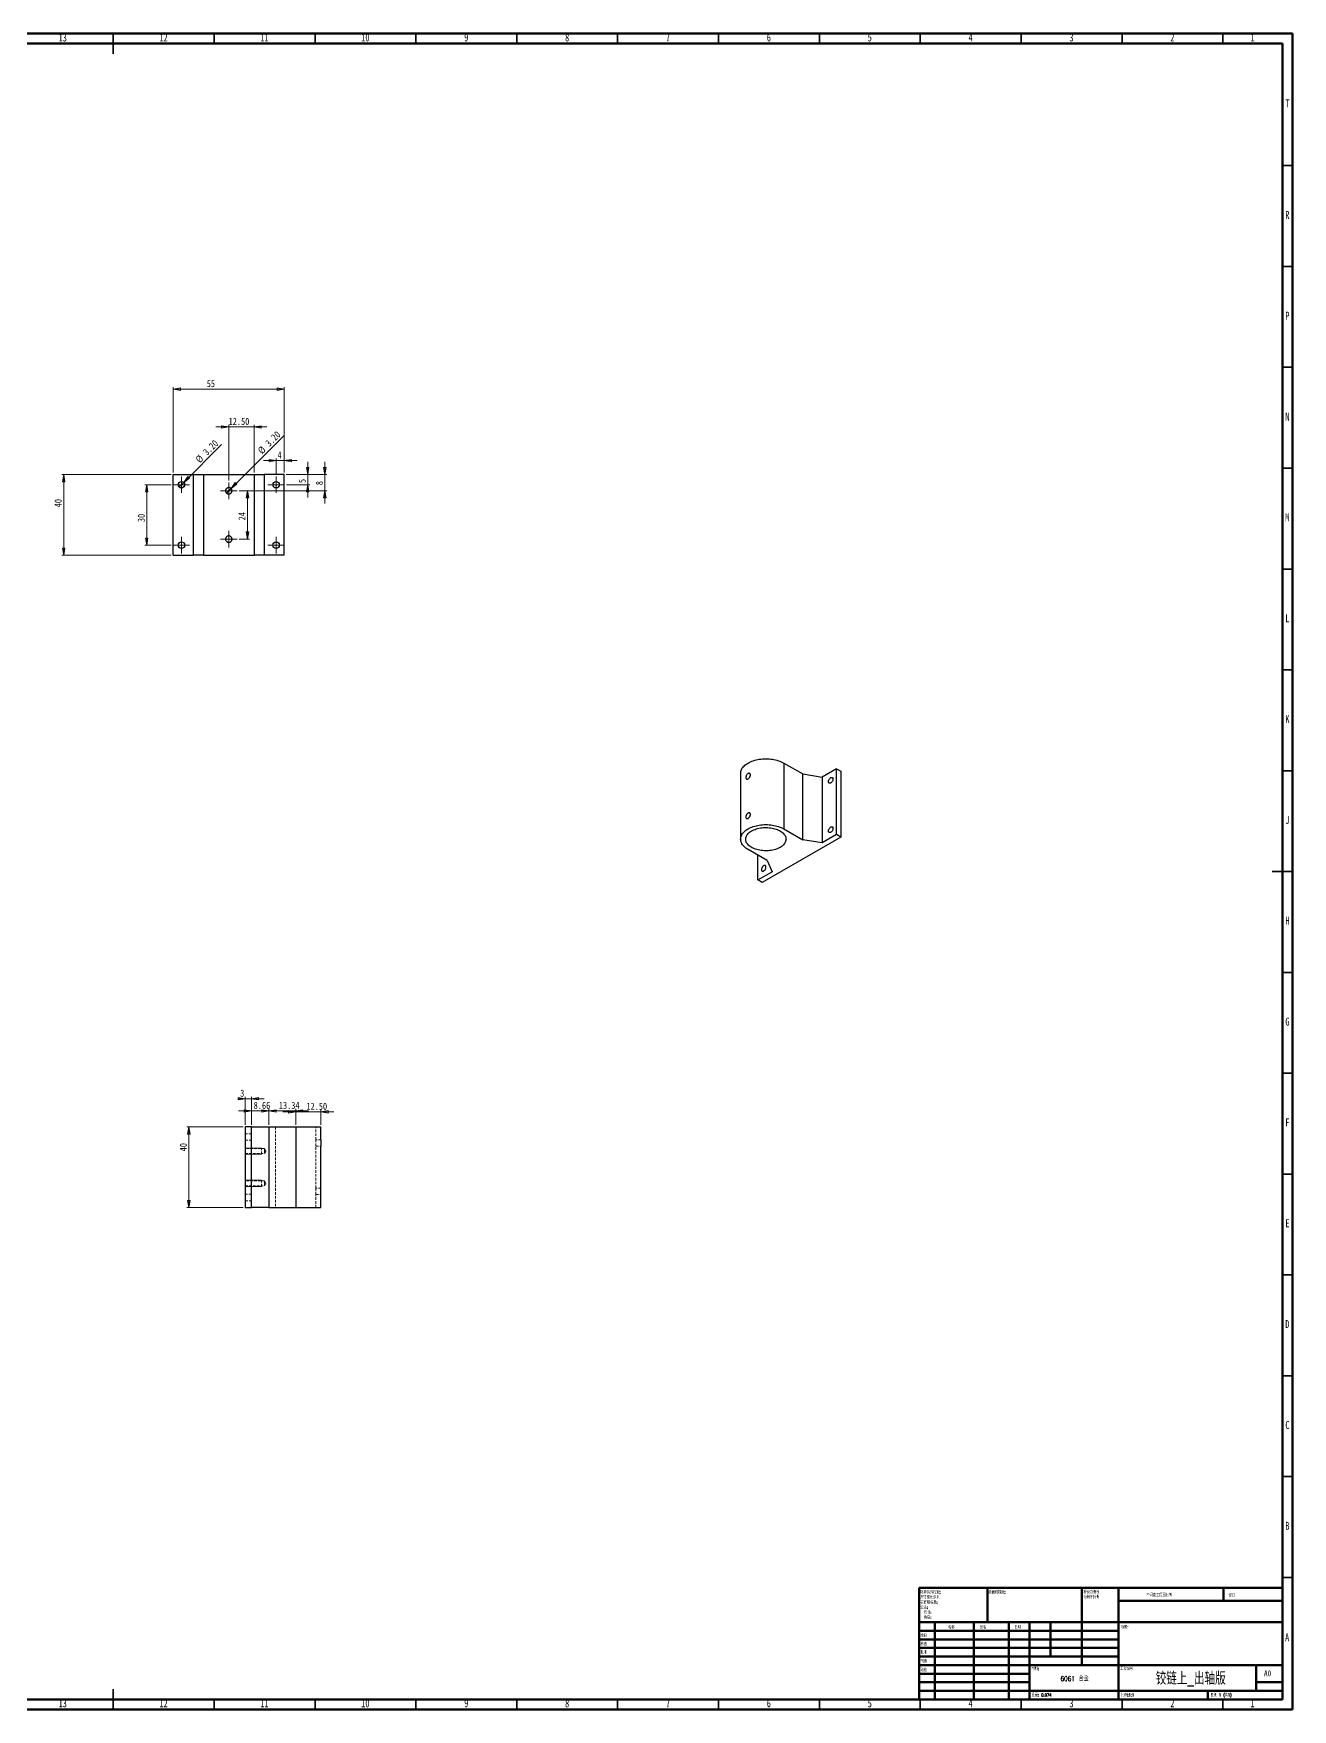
# Model space of a CAD drawing. Header units: millimetres. Extents: x 15 to 1184, y 5 to 836.
# Drawn here: x 560 to 1184, y 5 to 836 of the extents above; entities that cross this region are included whole.
import ezdxf

# ---------------------------------------------------------------- set-up
doc = ezdxf.new("R2010")
doc.units = ezdxf.units.MM
doc.linetypes.add('HIDDEN', pattern=[1.905, 1.27, -0.635])
doc.styles.add('SLDTEXTSTYLE0', font='TXT', dxfattribs={"width": 0.75, "bigfont": 'bigfont'})
doc.styles.add('SLDTEXTSTYLE1', font='TXT', dxfattribs={"width": 0.694444, "bigfont": 'bigfont'})
doc.styles.add('SLDTEXTSTYLE2', font='TXT', dxfattribs={"width": 0.75})
doc.dimstyles.new('SLDDIMSTYLE0', dxfattribs={"dimtxt": 3.5, "dimasz": 3.556, "dimexe": 0, "dimexo": 0.0625, "dimgap": 0.875, "dimtad": 1, "dimrnd": 1e-09, "dimzin": 12, "dimdsep": 46, "dimtxsty": 'SLDTEXTSTYLE2', "dimblk1": 'CLOSED', "dimblk2": 'CLOSED', "dimsah": 1, "dimcen": 0.09, "dimadec": 0, "dimazin": 3, "dimtfac": 1, "dimtofl": 0, "dimtmove": 0, "dimatfit": 3, "dimldrblk": 'CLOSED', "dimfxl": 1, "dimfrac": 2, "dimtolj": 1, "dimtzin": 12, "dimarcsym": 0})
doc.dimstyles.new('SLDDIMSTYLE1', dxfattribs={"dimtxt": 3.5, "dimasz": 3.556, "dimexe": 0, "dimexo": 0.0625, "dimgap": 0.875, "dimtad": 1, "dimrnd": 1e-09, "dimzin": 4, "dimdsep": 46, "dimtxsty": 'SLDTEXTSTYLE2', "dimblk1": 'NONE', "dimblk2": 'CLOSED', "dimsah": 1, "dimcen": 0, "dimadec": 0, "dimazin": 1, "dimtfac": 1, "dimtmove": 0, "dimatfit": 3, "dimldrblk": 'NONE', "dimfxl": 1, "dimfrac": 2, "dimtolj": 1, "dimtzin": 12, "dimarcsym": 0})
doc.dimstyles.new('SLDDIMSTYLE2', dxfattribs={"dimtxt": 3.5, "dimasz": 3.556, "dimexe": 0, "dimexo": 0.0625, "dimgap": 0.875, "dimtad": 1, "dimrnd": 1e-09, "dimzin": 12, "dimdsep": 46, "dimtxsty": 'SLDTEXTSTYLE2', "dimblk1": 'CLOSED', "dimblk2": 'CLOSED', "dimsah": 1, "dimcen": 0.09, "dimadec": 0, "dimazin": 3, "dimtfac": 1, "dimtmove": 0, "dimatfit": 0, "dimldrblk": 'CLOSED', "dimfxl": 1, "dimfrac": 2, "dimtolj": 1, "dimtzin": 12, "dimarcsym": 0})
doc.dimstyles.new('SLDDIMSTYLE3', dxfattribs={"dimtxt": 3.5, "dimasz": 3.556, "dimexe": 0, "dimexo": 0.0625, "dimgap": 0.875, "dimtad": 1, "dimrnd": 1e-09, "dimzin": 4, "dimdsep": 46, "dimtxsty": 'SLDTEXTSTYLE2', "dimblk1": 'CLOSED', "dimblk2": 'CLOSED', "dimsah": 1, "dimcen": 0.09, "dimadec": 0, "dimazin": 1, "dimtfac": 1, "dimtmove": 0, "dimatfit": 0, "dimldrblk": 'CLOSED', "dimfxl": 1, "dimfrac": 2, "dimtolj": 1, "dimtzin": 12, "dimarcsym": 0})

# ---------------------------------------------------------------- blocks, each defined once
blk = doc.blocks.new('SW_NOTE_0')
at = {"color": 0, "linetype": 'Continuous', "lineweight": 0, "char_height": 1.5, "attachment_point": 1, "style": 'SLDTEXTSTYLE0'}
for s, insert in [('\\M+18F9C\\M+194F1另\\M+18A4F\\M+18E77\\M+192E8:', (0, 1.93)), ('\\M+1955C\\M+196CA\\M+19165糙\\M+19378:', (0, -3.07)), ('\\M+18EDA\\M+190A1\\M+18E67\\M+19770\\M+19F7C\\M+195C4', (0, -0.57)), ('\\M+18CF6\\M+18DB7:', (0, -5.57)), ('线\\M+190AB:', (1.69, -8.07)), ('\\M+18A70\\M+19378:', (1.69, -10.57))]:
    blk.add_mtext(s, dxfattribs=dict(at, insert=insert))
blk = doc.blocks.new('SW_NOTE_1')
at = {"color": 0, "linetype": 'Continuous', "lineweight": 0, "char_height": 1.5, "attachment_point": 1, "style": 'SLDTEXTSTYLE0'}
for s, insert in [('\\M+18FAB锐边\\M+190B4\\M+18F9C', (0, 1.93)), ('\\M+196D1\\M+18E68\\M+19BF3\\M+190DC\\M+19266', (0, -0.57))]:
    blk.add_mtext(s, dxfattribs=dict(at, insert=insert))
blk = doc.blocks.new('_Closed')
at = {"color": 0, "linetype": 'ByBlock', "lineweight": -2}
for p, q in [((-1, 0.166667), (0, 0)), ((-1, 0.166667), (-1, -0.166667)), ((0, 0), (-1, -0.166667)), ((0, 0), (-1, 0))]:
    blk.add_line(p, q, dxfattribs=at)
blk = doc.blocks.new('_D_18')
at = {"color": 7, "linetype": 'Continuous', "lineweight": 18}
for p, q in [((663.92, 293.89), (635.92, 293.89)), ((636.92, 293.89), (636.92, 253.89)), ((663.92, 253.89), (635.92, 253.89))]:
    blk.add_line(p, q, dxfattribs=at)
at = {"color": 7, "linetype": 'Continuous', "lineweight": 18, "xscale": 3.556, "yscale": 3.556}
for p, rotation in [((636.92, 293.89), 90), ((636.92, 253.89), 270)]:
    blk.add_blockref('_Closed', p, dxfattribs=dict(at, rotation=rotation))
at = {"color": 7, "linetype": 'Continuous', "lineweight": 18, "insert": (632.41, 281.76), "char_height": 3.5, "attachment_point": 1, "rotation": 90, "style": 'SLDTEXTSTYLE2'}
blk.add_mtext('40', dxfattribs=at)
blk = doc.blocks.new('_D_19')
at = {"color": 7, "linetype": 'Continuous', "lineweight": 18}
for p, q in [((664.92, 307.84), (662.39, 307.84)), ((664.92, 294.89), (664.92, 308.84)), ((667.92, 307.84), (664.92, 307.84)), ((667.92, 294.89), (667.92, 308.84)), ((667.92, 307.84), (674.27, 307.84))]:
    blk.add_line(p, q, dxfattribs=at)
at = {"color": 7, "linetype": 'Continuous', "lineweight": 18, "xscale": 3.556, "yscale": 3.556}
blk.add_blockref('_Closed', (664.92, 307.84), dxfattribs=at)
at = {"color": 7, "linetype": 'Continuous', "lineweight": 18, "xscale": 3.556, "yscale": 3.556, "rotation": 180}
blk.add_blockref('_Closed', (667.92, 307.84), dxfattribs=at)
at = {"color": 7, "linetype": 'Continuous', "lineweight": 18, "insert": (662.39, 312.35), "char_height": 3.5, "attachment_point": 1, "style": 'SLDTEXTSTYLE2'}
blk.add_mtext('3', dxfattribs=at)
blk = doc.blocks.new('_D_20')
at = {"color": 7, "linetype": 'Continuous', "lineweight": 18}
for p, q in [((667.92, 301.76), (661.58, 301.76)), ((667.92, 294.89), (667.92, 302.76)), ((676.59, 301.76), (667.92, 301.76)), ((676.59, 294.89), (676.59, 302.76)), ((676.59, 301.76), (682.94, 301.76))]:
    blk.add_line(p, q, dxfattribs=at)
at = {"color": 7, "linetype": 'Continuous', "lineweight": 18, "xscale": 3.556, "yscale": 3.556}
blk.add_blockref('_Closed', (667.92, 301.76), dxfattribs=at)
at = {"color": 7, "linetype": 'Continuous', "lineweight": 18, "xscale": 3.556, "yscale": 3.556, "rotation": 180}
blk.add_blockref('_Closed', (676.59, 301.76), dxfattribs=at)
at = {"color": 7, "linetype": 'Continuous', "lineweight": 18, "insert": (669.08, 306.28), "char_height": 3.5, "attachment_point": 1, "style": 'SLDTEXTSTYLE2'}
blk.add_mtext('8.66', dxfattribs=at)
blk = doc.blocks.new('_D_21')
at = {"color": 7, "linetype": 'Continuous', "lineweight": 18}
for p, q in [((676.59, 301.76), (670.24, 301.76)), ((676.59, 294.89), (676.59, 302.76)), ((689.92, 301.76), (676.59, 301.76)), ((689.92, 294.89), (689.92, 302.76)), ((689.92, 301.76), (696.27, 301.76))]:
    blk.add_line(p, q, dxfattribs=at)
at = {"color": 7, "linetype": 'Continuous', "lineweight": 18, "xscale": 3.556, "yscale": 3.556}
blk.add_blockref('_Closed', (676.59, 301.76), dxfattribs=at)
at = {"color": 7, "linetype": 'Continuous', "lineweight": 18, "xscale": 3.556, "yscale": 3.556, "rotation": 180}
blk.add_blockref('_Closed', (689.92, 301.76), dxfattribs=at)
at = {"color": 7, "linetype": 'Continuous', "lineweight": 18, "insert": (681.56, 306.28), "char_height": 3.5, "attachment_point": 1, "style": 'SLDTEXTSTYLE2'}
blk.add_mtext('13.34', dxfattribs=at)
blk = doc.blocks.new('_D_22')
at = {"color": 7, "linetype": 'Continuous', "lineweight": 18}
for p, q in [((689.92, 301.33), (683.58, 301.33)), ((689.92, 294.89), (689.92, 302.33)), ((702.42, 301.33), (689.92, 301.33)), ((702.42, 294.89), (702.42, 302.33)), ((702.42, 301.33), (708.77, 301.33))]:
    blk.add_line(p, q, dxfattribs=at)
at = {"color": 7, "linetype": 'Continuous', "lineweight": 18, "xscale": 3.556, "yscale": 3.556}
blk.add_blockref('_Closed', (689.92, 301.33), dxfattribs=at)
at = {"color": 7, "linetype": 'Continuous', "lineweight": 18, "xscale": 3.556, "yscale": 3.556, "rotation": 180}
blk.add_blockref('_Closed', (702.42, 301.33), dxfattribs=at)
at = {"color": 7, "linetype": 'Continuous', "lineweight": 18, "insert": (695.2, 305.84), "char_height": 3.5, "attachment_point": 1, "style": 'SLDTEXTSTYLE2'}
blk.add_mtext('12.50', dxfattribs=at)
blk = doc.blocks.new('_D_23')
at = {"color": 7, "linetype": 'Continuous', "lineweight": 18}
for p, q in [((628.24, 617.3), (573.9, 617.3)), ((574.9, 577.3), (574.9, 617.3)), ((628.24, 577.3), (573.9, 577.3))]:
    blk.add_line(p, q, dxfattribs=at)
at = {"color": 7, "linetype": 'Continuous', "lineweight": 18, "xscale": 3.556, "yscale": 3.556}
for p, rotation in [((574.9, 617.3, 6.25), 90), ((574.9, 577.3, 6.25), 270)]:
    blk.add_blockref('_Closed', p, dxfattribs=dict(at, rotation=rotation))
at = {"color": 7, "linetype": 'Continuous', "lineweight": 18, "insert": (570.39, 601.1), "char_height": 3.5, "attachment_point": 1, "rotation": 90, "style": 'SLDTEXTSTYLE2'}
blk.add_mtext('40', dxfattribs=at)
blk = doc.blocks.new('_D_24')
at = {"color": 7, "linetype": 'Continuous', "lineweight": 18}
for p, q in [((629.24, 618.3), (629.24, 660.68)), ((629.24, 659.68), (684.24, 659.68)), ((684.24, 618.3), (684.24, 660.68))]:
    blk.add_line(p, q, dxfattribs=at)
at = {"color": 7, "linetype": 'Continuous', "lineweight": 18, "xscale": 3.556, "yscale": 3.556, "rotation": 180}
blk.add_blockref('_Closed', (629.24, 659.68, 6.25), dxfattribs=at)
at = {"color": 7, "linetype": 'Continuous', "lineweight": 18, "xscale": 3.556, "yscale": 3.556}
blk.add_blockref('_Closed', (684.24, 659.68, 6.25), dxfattribs=at)
at = {"color": 7, "linetype": 'Continuous', "lineweight": 18, "insert": (645.8, 664.2), "char_height": 3.5, "attachment_point": 1, "style": 'SLDTEXTSTYLE2'}
blk.add_mtext('55', dxfattribs=at)
blk = doc.blocks.new('_D_25')
at = {"color": 7, "linetype": 'Continuous', "lineweight": 18}
for p, q in [((704.35, 617.3), (704.35, 623.65)), ((685.24, 617.3), (705.35, 617.3)), ((704.35, 609.3), (704.35, 617.3)), ((661.84, 609.3), (705.35, 609.3)), ((704.35, 609.3), (704.35, 602.95))]:
    blk.add_line(p, q, dxfattribs=at)
at = {"color": 7, "linetype": 'Continuous', "lineweight": 18, "xscale": 3.556, "yscale": 3.556}
for p, rotation in [((704.35, 617.3, 6.25), 270), ((704.35, 609.3, 6.25), 90)]:
    blk.add_blockref('_Closed', p, dxfattribs=dict(at, rotation=rotation))
at = {"color": 7, "linetype": 'Continuous', "lineweight": 18, "insert": (699.84, 612.05), "char_height": 3.5, "attachment_point": 1, "rotation": 90, "style": 'SLDTEXTSTYLE2'}
blk.add_mtext('8', dxfattribs=at)
blk = doc.blocks.new('_D_26')
at = {"color": 7, "linetype": 'Continuous', "lineweight": 18}
for p, q in [((695.88, 617.3), (695.88, 623.65)), ((685.24, 617.3), (696.88, 617.3)), ((695.88, 612.3), (695.88, 617.3)), ((685.34, 612.3), (696.88, 612.3)), ((695.88, 612.3), (695.88, 605.95))]:
    blk.add_line(p, q, dxfattribs=at)
at = {"color": 7, "linetype": 'Continuous', "lineweight": 18, "xscale": 3.556, "yscale": 3.556}
for p, rotation in [((695.88, 617.3, 6.25), 270), ((695.88, 612.3, 6.25), 90)]:
    blk.add_blockref('_Closed', p, dxfattribs=dict(at, rotation=rotation))
at = {"color": 7, "linetype": 'Continuous', "lineweight": 18, "insert": (691.36, 613.14), "char_height": 3.5, "attachment_point": 1, "rotation": 90, "style": 'SLDTEXTSTYLE2'}
blk.add_mtext('5', dxfattribs=at)
blk = doc.blocks.new('_D_27')
at = {"color": 7, "linetype": 'Continuous', "lineweight": 18}
for p, q in [((661.84, 609.3), (667.02, 609.3)), ((666.02, 609.3), (666.02, 585.3)), ((661.84, 585.3), (667.02, 585.3))]:
    blk.add_line(p, q, dxfattribs=at)
at = {"color": 7, "linetype": 'Continuous', "lineweight": 18, "xscale": 3.556, "yscale": 3.556}
for p, rotation in [((666.02, 609.3, 6.25), 90), ((666.02, 585.3, 6.25), 270)]:
    blk.add_blockref('_Closed', p, dxfattribs=dict(at, rotation=rotation))
at = {"color": 7, "linetype": 'Continuous', "lineweight": 18, "insert": (661.51, 594.6), "char_height": 3.5, "attachment_point": 1, "rotation": 90, "style": 'SLDTEXTSTYLE2'}
blk.add_mtext('24', dxfattribs=at)
blk = doc.blocks.new('_D_28')
at = {"color": 7, "linetype": 'Continuous', "lineweight": 18}
for q in [(684.05, 636.61), (655.61, 608.17)]:
    blk.add_line((657.87, 610.43), q, dxfattribs=at)
at = {"color": 7, "linetype": 'Continuous', "lineweight": 18, "xscale": 3.556, "yscale": 3.556, "rotation": 225}
blk.add_blockref('_Closed', (657.87, 610.43, 6.25), dxfattribs=at)
at = {"color": 7, "linetype": 'Continuous', "lineweight": 18, "char_height": 3.5, "attachment_point": 1, "rotation": 45, "style": 'SLDTEXTSTYLE2'}
for s, insert in [('3.20', (674.43, 633.43)), ('%%c', (670.73, 629.66))]:
    blk.add_mtext(s, dxfattribs=dict(at, insert=insert))
blk = doc.blocks.new('_None')
blk = doc.blocks.new('_D_29')
at = {"color": 7, "linetype": 'Continuous', "lineweight": 18}
for q in [(653.18, 632.23), (632.11, 611.17)]:
    blk.add_line((634.37, 613.43), q, dxfattribs=at)
at = {"color": 7, "linetype": 'Continuous', "lineweight": 18, "xscale": 3.556, "yscale": 3.556, "rotation": 225}
blk.add_blockref('_Closed', (634.37, 613.43, 6.25), dxfattribs=at)
at = {"color": 7, "linetype": 'Continuous', "lineweight": 18, "char_height": 3.5, "attachment_point": 1, "rotation": 45, "style": 'SLDTEXTSTYLE2'}
for s, insert in [('3.20', (643.57, 629.05)), ('%%c', (639.87, 625.28))]:
    blk.add_mtext(s, dxfattribs=dict(at, insert=insert))
blk = doc.blocks.new('_D_30')
at = {"color": 7, "linetype": 'Continuous', "lineweight": 18}
for p, q in [((628.14, 612.3), (615.07, 612.3)), ((616.07, 612.3), (616.07, 582.3)), ((628.14, 582.3), (615.07, 582.3))]:
    blk.add_line(p, q, dxfattribs=at)
at = {"color": 7, "linetype": 'Continuous', "lineweight": 18, "xscale": 3.556, "yscale": 3.556}
for p, rotation in [((616.07, 612.3, 6.25), 90), ((616.07, 582.3, 6.25), 270)]:
    blk.add_blockref('_Closed', p, dxfattribs=dict(at, rotation=rotation))
at = {"color": 7, "linetype": 'Continuous', "lineweight": 18, "insert": (611.56, 593.76), "char_height": 3.5, "attachment_point": 1, "rotation": 90, "style": 'SLDTEXTSTYLE2'}
blk.add_mtext('30', dxfattribs=at)
blk = doc.blocks.new('_D_31')
at = {"color": 7, "linetype": 'Continuous', "lineweight": 18}
for p, q in [((680.24, 624.28), (673.89, 624.28)), ((680.24, 617.4), (680.24, 625.28)), ((680.24, 624.28), (684.24, 624.28)), ((684.24, 618.3), (684.24, 625.28)), ((684.24, 624.28), (690.59, 624.28))]:
    blk.add_line(p, q, dxfattribs=at)
at = {"color": 7, "linetype": 'Continuous', "lineweight": 18, "xscale": 3.556, "yscale": 3.556}
blk.add_blockref('_Closed', (680.24, 624.28, 6.25), dxfattribs=at)
at = {"color": 7, "linetype": 'Continuous', "lineweight": 18, "xscale": 3.556, "yscale": 3.556, "rotation": 180}
blk.add_blockref('_Closed', (684.24, 624.28, 6.25), dxfattribs=at)
at = {"color": 7, "linetype": 'Continuous', "lineweight": 18, "insert": (680.94, 628.79), "char_height": 3.5, "attachment_point": 1, "style": 'SLDTEXTSTYLE2'}
blk.add_mtext('4', dxfattribs=at)
blk = doc.blocks.new('_D_32')
at = {"color": 7, "linetype": 'Continuous', "lineweight": 18}
for p, q in [((656.74, 640.93), (650.39, 640.93)), ((656.74, 614.4), (656.74, 641.93)), ((656.74, 640.93), (669.24, 640.93)), ((669.24, 618.3), (669.24, 641.93)), ((669.24, 640.93), (675.59, 640.93))]:
    blk.add_line(p, q, dxfattribs=at)
at = {"color": 7, "linetype": 'Continuous', "lineweight": 18, "xscale": 3.556, "yscale": 3.556}
blk.add_blockref('_Closed', (656.74, 640.93, 6.25), dxfattribs=at)
at = {"color": 7, "linetype": 'Continuous', "lineweight": 18, "xscale": 3.556, "yscale": 3.556, "rotation": 180}
blk.add_blockref('_Closed', (669.24, 640.93, 6.25), dxfattribs=at)
at = {"color": 7, "linetype": 'Continuous', "lineweight": 18, "insert": (656.65, 645.44), "char_height": 3.5, "attachment_point": 1, "style": 'SLDTEXTSTYLE2'}
blk.add_mtext('12.50', dxfattribs=at)
blk = doc.blocks.new('SW_CENTERMARKSYMBOL_9')
at = {"color": 0, "linetype": 'Continuous', "lineweight": 0}
for p, q in [((-2.5, 0), (-4.1, 0)), ((0, 0), (-2.5, 0)), ((0, 2.5), (0, 4.1)), ((0, 0), (0, 2.5)), ((0, 0), (0, -2.5)), ((0, 0), (2.5, 0)), ((2.5, 0), (4.1, 0)), ((0, -2.5), (0, -4.1))]:
    blk.add_line(p, q, dxfattribs=at)
blk = doc.blocks.new('SW_CENTERMARKSYMBOL_10')
at = {"color": 0, "linetype": 'Continuous', "lineweight": 0}
for p, q in [((-2.5, 0), (-4.1, 0)), ((0, 0), (-2.5, 0)), ((0, 2.5), (0, 4.1)), ((0, 0), (0, 2.5)), ((0, 0), (0, -2.5)), ((0, 0), (2.5, 0)), ((2.5, 0), (4.1, 0)), ((0, -2.5), (0, -4.1))]:
    blk.add_line(p, q, dxfattribs=at)
blk = doc.blocks.new('SW_CENTERMARKSYMBOL_11')
at = {"color": 0, "linetype": 'Continuous', "lineweight": 0}
for p, q in [((-2.5, 0), (-4.1, 0)), ((0, 0), (-2.5, 0)), ((0, 2.5), (0, 4.1)), ((0, 0), (0, 2.5)), ((0, 0), (0, -2.5)), ((0, 0), (2.5, 0)), ((2.5, 0), (4.1, 0)), ((0, -2.5), (0, -4.1))]:
    blk.add_line(p, q, dxfattribs=at)
blk = doc.blocks.new('SW_CENTERMARKSYMBOL_12')
at = {"color": 0, "linetype": 'Continuous', "lineweight": 0}
for p, q in [((-2.5, 0), (-4.1, 0)), ((0, 0), (-2.5, 0)), ((0, 2.5), (0, 4.1)), ((0, 0), (0, 2.5)), ((0, 0), (0, -2.5)), ((0, 0), (2.5, 0)), ((2.5, 0), (4.1, 0)), ((0, -2.5), (0, -4.1))]:
    blk.add_line(p, q, dxfattribs=at)
blk = doc.blocks.new('SW_CENTERMARKSYMBOL_13')
at = {"color": 0, "linetype": 'Continuous', "lineweight": 0}
for p, q in [((-2.5, 0), (-4.1, 0)), ((0, 0), (-2.5, 0)), ((0, 2.5), (0, 4.1)), ((0, 0), (0, 2.5)), ((0, 0), (0, -2.5)), ((0, 0), (2.5, 0)), ((2.5, 0), (4.1, 0)), ((0, -2.5), (0, -4.1))]:
    blk.add_line(p, q, dxfattribs=at)
blk = doc.blocks.new('SW_CENTERMARKSYMBOL_14')
at = {"color": 0, "linetype": 'Continuous', "lineweight": 0}
for p, q in [((-2.5, 0), (-4.1, 0)), ((0, 0), (-2.5, 0)), ((0, 2.5), (0, 4.1)), ((0, 0), (0, 2.5)), ((0, 0), (0, -2.5)), ((0, 0), (2.5, 0)), ((2.5, 0), (4.1, 0)), ((0, -2.5), (0, -4.1))]:
    blk.add_line(p, q, dxfattribs=at)

msp = doc.modelspace()

# ---------------------------------------------------------------- linework, layer by layer
at = {"color": 7, "linetype": 'Continuous', "lineweight": 70}
for p, q in [((15, 836), (1184, 836)), ((1184, 836), (1184, 5)), ((20, 831), (1179, 831)), ((1179, 831), (1179, 10)), ((1179, 10), (20, 10)), ((1184, 5), (15, 5))]:
    msp.add_line(p, q, dxfattribs=at)
at = {"color": 7, "linetype": 'Continuous', "lineweight": 35}
for p, q in [((599.5, 836.001), (599.5, 825.999)), ((599.5, 831), (599.5, 836)), ((649.5, 831), (649.5, 836)), ((699.5, 831), (699.5, 836)), ((749.5, 831), (749.5, 836)), ((799.5, 831), (799.5, 836)), ((849.5, 831), (849.5, 836)), ((899.5, 831), (899.5, 836)), ((949.5, 831), (949.5, 836)), ((999.5, 831), (999.5, 836)), ((1049.5, 831), (1049.5, 836)), ((1099.5, 831), (1099.5, 836)), ((1149.5, 831), (1149.5, 836)), ((1179, 770.5), (1184, 770.5)), ((1179, 720.5), (1184, 720.5)), ((1179, 670.5), (1184, 670.5)), ((1179, 620.5), (1184, 620.5)), ((1179, 570.5), (1184, 570.5)), ((1179, 520.5), (1184, 520.5)), ((1179, 470.5), (1184, 470.5)), ((1184.001, 420.5), (1173.999, 420.5)), ((1179, 420.5), (1184, 420.5)), ((1179, 370.5), (1184, 370.5)), ((1179, 320.5), (1184, 320.5)), ((1179, 270.5), (1184, 270.5)), ((1179, 220.5), (1184, 220.5)), ((1179, 170.5), (1184, 170.5)), ((1179, 120.5), (1184, 120.5)), ((1179, 70.5), (1184, 70.5)), ((599.5, 4.999), (599.5, 15.001)), ((599.5, 10), (599.5, 5)), ((649.5, 10), (649.5, 5)), ((699.5, 10), (699.5, 5)), ((749.5, 10), (749.5, 5)), ((799.5, 10), (799.5, 5)), ((849.5, 10), (849.5, 5)), ((899.5, 10), (899.5, 5)), ((949.5, 10), (949.5, 5)), ((999.5, 10), (999.5, 5)), ((1049.5, 10), (1049.5, 5)), ((1099.5, 10), (1099.5, 5)), ((1149.5, 10), (1149.5, 5))]:
    msp.add_line(p, q, dxfattribs=at)
at = {"color": 7, "linetype": 'Continuous', "lineweight": 25}
for p, q in [((629.23943, 577.298), (629.23943, 617.298)), ((629.23943, 617.298), (639.23943, 617.298)), ((639.23943, 577.298), (639.23943, 617.298)), ((639.23943, 617.298), (644.23943, 617.298)), ((644.23943, 617.298), (644.23943, 577.298)), ((644.23943, 617.298), (669.23943, 617.298)), ((669.23943, 617.298), (669.23943, 577.298)), ((669.23943, 617.298), (674.23943, 617.298)), ((674.23943, 617.298), (674.23943, 577.298)), ((684.23943, 617.298), (674.23943, 617.298)), ((684.23943, 577.298), (684.23943, 617.298)), ((629.23943, 577.298), (639.23943, 577.298)), ((644.23943, 577.298), (639.23943, 577.298)), ((644.23943, 577.298), (669.23943, 577.298)), ((674.23943, 577.298), (669.23943, 577.298)), ((684.23943, 577.298), (674.23943, 577.298)), ((931.78874, 474.29884), (931.78874, 441.63721)), ((931.78874, 474.29884), (941.22137, 468.8535)), ((910.44991, 469.19629), (910.44991, 436.53465)), ((941.22137, 436.19187), (941.22137, 468.8535)), ((941.22137, 468.8535), (950.88062, 467.35937)), ((957.95169, 471.44141), (950.88062, 467.35937)), ((950.88062, 467.35937), (950.88062, 434.69774)), ((957.95169, 438.77978), (957.95169, 471.44141)), ((957.95169, 471.44141), (960.07301, 470.2168)), ((960.07301, 470.2168), (960.07301, 437.55516)), ((931.78874, 441.63721), (941.22137, 436.19187)), ((960.07301, 437.55516), (921.18214, 415.10394)), ((950.88062, 434.69774), (941.22137, 436.19187)), ((957.95169, 438.77978), (950.88062, 434.69774)), ((960.07301, 437.55516), (957.95169, 438.77978)), ((923.5437, 425.98677), (914.11107, 431.4321)), ((919.06082, 416.32855), (919.06082, 428.57468)), ((923.5437, 425.98677), (926.13189, 420.41059)), ((919.06082, 416.32855), (926.13189, 420.41059)), ((921.18214, 415.10394), (919.06082, 416.32855)), ((664.925, 293.89), (664.925, 253.89)), ((667.925, 293.89), (664.925, 293.89)), ((667.925, 253.89), (667.925, 293.89)), ((667.925, 293.89), (676.58525, 293.89)), ((676.58525, 293.89), (676.58525, 253.89)), ((676.58525, 293.89), (689.925, 293.89)), ((689.925, 293.89), (689.925, 253.89)), ((689.925, 293.89), (702.425, 293.89)), ((702.425, 287.49), (702.425, 293.89)), ((702.425, 263.46985), (702.425, 284.31015)), ((702.425, 253.89), (702.425, 260.29)), ((664.925, 253.89), (667.925, 253.89)), ((676.58525, 253.89), (667.925, 253.89)), ((676.58525, 253.89), (689.925, 253.89)), ((689.925, 253.89), (702.425, 253.89))]:
    msp.add_line(p, q, dxfattribs=at)
at = {"color": 7, "linetype": 'HIDDEN', "lineweight": 18}
for p, q in [((679.925, 293.89), (679.925, 253.89)), ((689.925, 293.89), (689.925, 253.89)), ((699.925, 287.49), (699.925, 293.89)), ((667.925, 290.49), (664.925, 290.49)), ((664.925, 287.29), (667.925, 287.29)), ((674.425, 283.14), (664.925, 283.14)), ((672.925, 280.39), (672.925, 283.39)), ((672.925, 280.39), (672.925, 283.39)), ((674.425, 281.89), (674.425, 283.14)), ((675.17608, 281.89), (674.425, 283.14)), ((699.92176, 284.29), (702.425, 284.29)), ((702.425, 287.49), (699.925, 287.49)), ((699.925, 263.49), (699.925, 284.31045)), ((664.925, 280.64), (674.425, 280.64)), ((674.425, 280.64), (674.425, 281.89)), ((674.425, 280.64), (675.17608, 281.89)), ((674.425, 267.14), (664.925, 267.14)), ((672.925, 264.39), (672.925, 267.39)), ((672.925, 264.39), (672.925, 267.39)), ((674.425, 265.89), (674.425, 267.14)), ((675.17608, 265.89), (674.425, 267.14)), ((664.925, 264.64), (674.425, 264.64)), ((667.925, 260.49), (664.925, 260.49)), ((674.425, 264.64), (674.425, 265.89)), ((674.425, 264.64), (675.17608, 265.89)), ((699.92176, 260.29), (702.425, 260.29)), ((702.425, 263.49), (699.925, 263.49)), ((699.925, 253.89), (699.925, 260.31045)), ((664.925, 257.29), (667.925, 257.29))]:
    msp.add_line(p, q, dxfattribs=at)
at = {"color": 7, "linetype": 'Continuous', "lineweight": 18}
for p, q in [((664.925, 283.39), (672.925, 283.39)), ((664.925, 283.39), (672.925, 283.39)), ((664.925, 280.39), (672.925, 280.39)), ((664.925, 280.39), (672.925, 280.39)), ((664.925, 267.39), (672.925, 267.39)), ((664.925, 267.39), (672.925, 267.39)), ((664.925, 264.39), (672.925, 264.39)), ((664.925, 264.39), (672.925, 264.39))]:
    msp.add_line(p, q, dxfattribs=at)
at = {"color": 7, "linetype": 'Continuous', "lineweight": 50}
for p, q in [((999, 65.25), (1179, 65.25)), ((999, 65.25), (999, 10)), ((1032.8, 48.25), (1032.8, 65.25)), ((1079.6, 65.25), (1079.6, 27)), ((1097.8, 65.25), (1097.8, 10)), ((1179, 58.875), (1097.8, 58.875)), ((1149.8, 58.875), (1149.8, 65.25)), ((1179, 48.25), (999, 48.25)), ((1097.8, 44), (999, 44)), ((1006.8, 48.25), (1006.8, 10)), ((1025.99095, 48.25), (1025.99095, 10)), ((1043.39893, 48.25), (1043.39893, 10)), ((1053.6, 10), (1053.6, 48.25)), ((1064, 31.25), (1064, 48.25)), ((1097.8, 39.75), (999, 39.75)), ((1097.8, 35.5), (999, 35.5)), ((1097.8, 31.25), (999, 31.25)), ((1053.6, 27), (999, 27)), ((1053.6, 27), (1179, 27)), ((1166, 14.25), (1166, 27)), ((1053.6, 22.74993), (999, 22.74993)), ((1053.6, 18.5), (999, 18.5)), ((1179, 18.5), (1166, 18.5)), ((999, 14.25), (1179, 14.25)), ((1142, 10), (1142, 14.25))]:
    msp.add_line(p, q, dxfattribs=at)
at = {"color": 7, "linetype": 'Continuous', "lineweight": 25, "flags": 128}
for points in [[(910.44991, 469.19629), (910.47667, 469.66824), (910.55685, 470.13818), (910.69009, 470.60408), (910.87583, 471.06395), (911.11328, 471.51582), (911.40141, 471.95777), (911.739, 472.38788), (912.12459, 472.80433), (912.55654, 473.20533), (913.03299, 473.58917), (913.55191, 473.95419), (914.11107, 474.29884), (914.70808, 474.62163), (915.34039, 474.9212), (916.00528, 475.19625), (916.69991, 475.44561), (917.4213, 475.66821), (918.16636, 475.86309), (918.93191, 476.02943), (919.71467, 476.1665), (920.51128, 476.27373), (921.31833, 476.35065), (922.13237, 476.39693), (922.94991, 476.41238), (923.76745, 476.39693), (924.58148, 476.35065), (925.38854, 476.27373), (926.18514, 476.1665), (926.9679, 476.02943), (927.73345, 475.86309), (928.47852, 475.66821), (929.19991, 475.44561), (929.89453, 475.19625), (930.55942, 474.9212), (931.19173, 474.62163), (931.78874, 474.29884)], [(953.99189, 465.07276), (954.01116, 465.32395), (954.06829, 465.58882), (954.16135, 465.85835), (954.28717, 466.12338), (954.44146, 466.37487), (954.61897, 466.60426), (954.81365, 466.80374), (955.01888, 466.96652), (955.22765, 467.08704), (955.43288, 467.16122), (955.62756, 467.18651), (955.80507, 467.16207), (955.95936, 467.08871), (956.08518, 466.96895), (956.17824, 466.80686), (956.23537, 466.60796), (956.25464, 466.37901), (956.23537, 466.12783), (956.17824, 465.86296), (956.08518, 465.59342), (955.95936, 465.32839), (955.80507, 465.0769), (955.62756, 464.84751), (955.43288, 464.64803), (955.22765, 464.48526), (955.01888, 464.36473), (954.81365, 464.29056), (954.61897, 464.26527), (954.44146, 464.28971), (954.28717, 464.36306), (954.16135, 464.48282), (954.06829, 464.64492), (954.01116, 464.84382), (953.99189, 465.07276)], [(914.11107, 431.4321), (913.55191, 431.77675), (913.03299, 432.14177), (912.55654, 432.52561), (912.12459, 432.92661), (911.739, 433.34306), (911.40141, 433.77317), (911.11328, 434.21512), (910.87583, 434.66699), (910.69009, 435.12686), (910.55685, 435.59276), (910.47667, 436.0627), (910.44991, 436.53465), (910.47667, 437.00661), (910.55685, 437.47654), (910.69009, 437.94244), (910.87583, 438.40232), (911.11328, 438.85419), (911.40141, 439.29613), (911.739, 439.72625), (912.12459, 440.1427), (912.55654, 440.5437), (913.03299, 440.92754), (913.55191, 441.29256), (914.11107, 441.63721), (914.70808, 441.96), (915.34039, 442.25957), (916.00528, 442.53462), (916.69991, 442.78398), (917.4213, 443.00657), (918.16636, 443.20146), (918.93191, 443.36779), (919.71467, 443.50487), (920.51128, 443.6121), (921.31833, 443.68902), (922.13237, 443.7353), (922.94991, 443.75075), (923.76745, 443.7353), (924.58148, 443.68902), (925.38854, 443.6121), (926.18514, 443.50487), (926.9679, 443.36779), (927.73345, 443.20146), (928.47852, 443.00657), (929.19991, 442.78398), (929.89453, 442.53462), (930.55942, 442.25957), (931.19173, 441.96), (931.78874, 441.63721)], [(930.02097, 432.45261), (929.48596, 432.16553), (928.91607, 431.90176), (928.31434, 431.66271), (927.684, 431.44966), (927.02839, 431.26373), (926.35103, 431.10593), (925.65552, 430.97709), (924.94557, 430.8779), (924.22498, 430.8089), (923.49759, 430.77044), (922.76727, 430.76274), (922.03792, 430.78583), (921.31344, 430.8396), (920.5977, 430.92375), (919.8945, 431.03784), (919.2076, 431.18126), (918.54068, 431.35324), (917.89727, 431.55286), (917.28083, 431.77907), (916.69463, 432.03064), (916.14181, 432.30625), (915.62531, 432.60442), (915.14789, 432.92356), (914.71209, 433.26196), (914.32025, 433.61783), (913.97446, 433.98926), (913.67655, 434.37427), (913.42812, 434.77081), (913.23049, 435.17675), (913.08472, 435.58994), (912.99158, 436.00818), (912.95157, 436.42922), (912.96492, 436.85082), (913.03153, 437.27074), (913.15106, 437.68673), (913.32288, 438.09657), (913.54606, 438.49808), (913.81941, 438.88912), (914.14148, 439.26759), (914.51054, 439.63148), (914.92464, 439.97884), (915.38155, 440.30784), (915.87884, 440.61669), (916.41386, 440.90378), (916.98375, 441.16754), (917.58547, 441.40659), (918.21582, 441.61965), (918.87142, 441.80558), (919.54878, 441.96338), (920.24429, 442.09222), (920.95424, 442.19141), (921.67483, 442.26041), (922.40223, 442.29887), (923.13255, 442.30657), (923.86189, 442.28347), (924.58637, 442.22971), (925.30212, 442.14556), (926.00531, 442.03147), (926.69221, 441.88805), (927.35914, 441.71607), (928.00254, 441.51645), (928.61899, 441.29024), (929.20518, 441.03866), (929.75801, 440.76306), (930.27451, 440.46489), (930.75193, 440.14575), (931.18772, 439.80734), (931.57956, 439.45148), (931.92536, 439.08005), (932.22327, 438.69504), (932.4717, 438.2985), (932.66933, 437.89256), (932.8151, 437.47936), (932.90823, 437.06113), (932.94824, 436.64009), (932.9349, 436.21849), (932.86828, 435.79857), (932.74875, 435.38258), (932.57693, 434.97274), (932.35375, 434.57123), (932.0804, 434.18019), (931.75833, 433.80172), (931.38927, 433.43783), (930.97518, 433.09046), (930.51827, 432.76147), (930.02097, 432.45261)], [(956.25464, 441.88279), (956.23537, 441.63161), (956.17824, 441.36674), (956.08518, 441.0972), (955.95936, 440.83217), (955.80507, 440.58068), (955.62756, 440.35129), (955.43288, 440.15181), (955.22765, 439.98903), (955.01888, 439.86851), (954.81365, 439.79434), (954.61897, 439.76904), (954.44146, 439.79349), (954.28717, 439.86684), (954.16135, 439.9866), (954.06829, 440.14869), (954.01116, 440.3476), (953.99189, 440.57654), (954.01116, 440.82772), (954.06829, 441.09259), (954.16135, 441.36213), (954.28717, 441.62716), (954.44146, 441.87865), (954.61897, 442.10804), (954.81365, 442.30752), (955.01888, 442.47029), (955.22765, 442.59082), (955.43288, 442.66499), (955.62756, 442.69029), (955.80507, 442.66584), (955.95936, 442.59249), (956.08518, 442.47273), (956.17824, 442.31064), (956.23537, 442.11173), (956.25464, 441.88279)], [(920.75788, 421.39095), (920.77714, 421.16201), (920.83427, 420.9631), (920.92734, 420.80101), (921.05315, 420.68125), (921.20744, 420.6079), (921.38495, 420.58345), (921.57963, 420.60874), (921.78486, 420.68292), (921.99364, 420.80344), (922.19886, 420.96622), (922.39354, 421.1657), (922.57105, 421.39509), (922.72534, 421.64658), (922.85116, 421.91161), (922.94422, 422.18115), (923.00135, 422.44602), (923.02062, 422.6972), (923.00135, 422.92614), (922.94422, 423.12505), (922.85116, 423.28714), (922.72534, 423.4069), (922.57105, 423.48025), (922.39354, 423.5047), (922.19886, 423.4794), (921.99364, 423.40523), (921.78486, 423.2847), (921.57963, 423.12193), (921.38495, 422.92245), (921.20744, 422.69306), (921.05315, 422.44157), (920.92734, 422.17654), (920.83427, 421.907), (920.77714, 421.64213), (920.75788, 421.39095)]]:
    msp.add_lwpolyline(points, dxfattribs=at)
at = {"color": 7, "linetype": 'Continuous', "lineweight": 25}
for centre in [(633.23943, 612.298), (680.23943, 612.298), (633.23943, 582.298), (680.23943, 582.298)]:
    msp.add_circle(centre, 1.6, dxfattribs=at)
at = {"color": 7, "linetype": 'HIDDEN', "lineweight": 18}
for centre in [(709.85674, 285.89009), (709.85674, 261.89009)]:
    msp.add_arc(centre, 10.05978, 170.84881318, 189.03428608, dxfattribs=at)
at = {"color": 7, "linetype": 'Continuous', "lineweight": 25}
msp.add_arc((714.87029, 285.89007), 12.54771, 172.67440953, 187.23349487, dxfattribs=at)
for points, knots in [([(656.73943, 610.898), (656.84525, 610.898), (656.94928, 610.8876), (657.15391, 610.8469), (657.25558, 610.81608), (657.44929, 610.73573), (657.54115, 610.68658), (657.71499, 610.57048), (657.79721, 610.50297), (658.01834, 610.28179), (658.13751, 610.10346), (658.29718, 609.71851), (658.33931, 609.50781), (658.33948, 609.19442), (658.32907, 609.0883), (658.28821, 608.88302), (658.25798, 608.78323), (658.17778, 608.58939), (658.12773, 608.49584), (658.01199, 608.32259), (657.94582, 608.24171), (657.79664, 608.09241), (657.71594, 608.02628), (657.5428, 607.9104), (657.44923, 607.86023), (657.25556, 607.77991), (657.15583, 607.74959), (656.95061, 607.70855), (656.8445, 607.69804), (656.53109, 607.69792), (656.32037, 607.73984), (655.93514, 607.89922), (655.75676, 608.0182), (655.53531, 608.23923), (655.46772, 608.32143), (655.35154, 608.49507), (655.30231, 608.58686), (655.22178, 608.78055), (655.1909, 608.88215), (655.15001, 609.0867), (655.13952, 609.19076), (655.13933, 609.40236), (655.14963, 609.50639), (655.19015, 609.71108), (655.22089, 609.81281), (655.30105, 610.00656), (655.35011, 610.09846), (655.46609, 610.27245), (655.53352, 610.35472), (655.75447, 610.57602), (655.93271, 610.69536), (656.31753, 610.85537), (656.52779, 610.898), (656.73943, 610.898)], [0, 0, 0, 0, 0.03125, 0.03125, 0.0625, 0.0625, 0.09375, 0.09375, 0.125, 0.125, 0.1875, 0.1875, 0.25, 0.25, 0.28125, 0.28125, 0.3125, 0.3125, 0.34375, 0.34375, 0.375, 0.375, 0.40625, 0.40625, 0.4375, 0.4375, 0.46875, 0.46875, 0.5, 0.5, 0.5625, 0.5625, 0.625, 0.625, 0.65625, 0.65625, 0.6875, 0.6875, 0.71875, 0.71875, 0.75, 0.75, 0.78125, 0.78125, 0.8125, 0.8125, 0.84375, 0.84375, 0.875, 0.875, 0.9375, 0.9375, 1, 1, 1, 1]), ([(656.73943, 583.698), (656.63361, 583.698), (656.52958, 583.70839), (656.32494, 583.7491), (656.22327, 583.77991), (656.02956, 583.86026), (655.9377, 583.90941), (655.76386, 584.02552), (655.68164, 584.09303), (655.46051, 584.3142), (655.34134, 584.49254), (655.18168, 584.87748), (655.13954, 585.08818), (655.13937, 585.40157), (655.14978, 585.50769), (655.19064, 585.71298), (655.22087, 585.81277), (655.30107, 586.00661), (655.35112, 586.10015), (655.46686, 586.27341), (655.53303, 586.35428), (655.68222, 586.50359), (655.76291, 586.56971), (655.93605, 586.6856), (656.02962, 586.73576), (656.22329, 586.81609), (656.32302, 586.8464), (656.52824, 586.88745), (656.63436, 586.89796), (656.94776, 586.89808), (657.15848, 586.85615), (657.54371, 586.69677), (657.72209, 586.57779), (657.94354, 586.35676), (658.01113, 586.27456), (658.12731, 586.10093), (658.17654, 586.00913), (658.25707, 585.81544), (658.28796, 585.71385), (658.32884, 585.5093), (658.33933, 585.40523), (658.33952, 585.19364), (658.32922, 585.0896), (658.2887, 584.88491), (658.25796, 584.78318), (658.1778, 584.58944), (658.12874, 584.49753), (658.01276, 584.32354), (657.94533, 584.24128), (657.72438, 584.01998), (657.54614, 583.90063), (657.16133, 583.74062), (656.95107, 583.698), (656.73943, 583.698)], [0, 0, 0, 0, 0.03125, 0.03125, 0.0625, 0.0625, 0.09375, 0.09375, 0.125, 0.125, 0.1875, 0.1875, 0.25, 0.25, 0.28125, 0.28125, 0.3125, 0.3125, 0.34375, 0.34375, 0.375, 0.375, 0.40625, 0.40625, 0.4375, 0.4375, 0.46875, 0.46875, 0.5, 0.5, 0.5625, 0.5625, 0.625, 0.625, 0.65625, 0.65625, 0.6875, 0.6875, 0.71875, 0.71875, 0.75, 0.75, 0.78125, 0.78125, 0.8125, 0.8125, 0.84375, 0.84375, 0.875, 0.875, 0.9375, 0.9375, 1, 1, 1, 1]), ([(914.11107, 469.07298), (914.1859, 469.11617), (914.26041, 469.1496), (914.40872, 469.19781), (914.48332, 469.21259), (914.62702, 469.22217), (914.69596, 469.21723), (914.82764, 469.18833), (914.89059, 469.164), (915.06116, 469.06546), (915.15495, 468.963), (915.28129, 468.70609), (915.31506, 468.54895), (915.3152, 468.29311), (915.30688, 468.20276), (915.27433, 468.02057), (915.25027, 467.9283), (915.18681, 467.74118), (915.14734, 467.64672), (915.05674, 467.46306), (915.00523, 467.37274), (914.89014, 467.19547), (914.82837, 467.11125), (914.69721, 466.95099), (914.62698, 466.87418), (914.48331, 466.73342), (914.41012, 466.66949), (914.26137, 466.55431), (914.18537, 466.50297), (913.96375, 466.37494), (913.81867, 466.32089), (913.55962, 466.28608), (913.44296, 466.30495), (913.30058, 466.38682), (913.25761, 466.42357), (913.18424, 466.51285), (913.15344, 466.5654), (913.10327, 466.68677), (913.08417, 466.75554), (913.05892, 466.90376), (913.05247, 466.98389), (913.05235, 467.15658), (913.05868, 467.24628), (913.08371, 467.43206), (913.10272, 467.52924), (913.15265, 467.72406), (913.18335, 467.82144), (913.25657, 468.01593), (913.29944, 468.1134), (913.44147, 468.3925), (913.55802, 468.56819), (913.81673, 468.86365), (913.96142, 468.98658), (914.11107, 469.07298)], [0, 0, 0, 0, 0.03125, 0.03125, 0.0625, 0.0625, 0.09375, 0.09375, 0.125, 0.125, 0.1875, 0.1875, 0.25, 0.25, 0.28125, 0.28125, 0.3125, 0.3125, 0.34375, 0.34375, 0.375, 0.375, 0.40625, 0.40625, 0.4375, 0.4375, 0.46875, 0.46875, 0.5, 0.5, 0.5625, 0.5625, 0.625, 0.625, 0.65625, 0.65625, 0.6875, 0.6875, 0.71875, 0.71875, 0.75, 0.75, 0.78125, 0.78125, 0.8125, 0.8125, 0.84375, 0.84375, 0.875, 0.875, 0.9375, 0.9375, 1, 1, 1, 1]), ([(914.11107, 446.86307), (914.03625, 446.81987), (913.96364, 446.78534), (913.82255, 446.73296), (913.75337, 446.71506), (913.62312, 446.69771), (913.56215, 446.69805), (913.44799, 446.71683), (913.39465, 446.73562), (913.2525, 446.81775), (913.17775, 446.90922), (913.07829, 447.15061), (913.05248, 447.30316), (913.05237, 447.55898), (913.05877, 447.65043), (913.08401, 447.83685), (913.10271, 447.93221), (913.15267, 448.12713), (913.18398, 448.2263), (913.25706, 448.42007), (913.29912, 448.51585), (913.39502, 448.7042), (913.44737, 448.79385), (913.56106, 448.9642), (913.62316, 449.0457), (913.75338, 449.19423), (913.82124, 449.26123), (913.9627, 449.38062), (914.03678, 449.43307), (914.25838, 449.56111), (914.41131, 449.61063), (914.69705, 449.63004), (914.83265, 449.60023), (915.00346, 449.50194), (915.05607, 449.45963), (915.14701, 449.3602), (915.18583, 449.30303), (915.24955, 449.17384), (915.27412, 449.10191), (915.30669, 448.94946), (915.31507, 448.86821), (915.31523, 448.6955), (915.307, 448.6069), (915.27471, 448.42531), (915.25026, 448.33127), (915.18683, 448.14425), (915.14813, 448.05148), (915.05734, 447.86714), (915.00485, 447.77522), (914.8344, 447.51253), (914.69888, 447.3478), (914.41339, 447.06779), (914.26072, 446.94946), (914.11107, 446.86307)], [0, 0, 0, 0, 0.03125, 0.03125, 0.0625, 0.0625, 0.09375, 0.09375, 0.125, 0.125, 0.1875, 0.1875, 0.25, 0.25, 0.28125, 0.28125, 0.3125, 0.3125, 0.34375, 0.34375, 0.375, 0.375, 0.40625, 0.40625, 0.4375, 0.4375, 0.46875, 0.46875, 0.5, 0.5, 0.5625, 0.5625, 0.625, 0.625, 0.65625, 0.65625, 0.6875, 0.6875, 0.71875, 0.71875, 0.75, 0.75, 0.78125, 0.78125, 0.8125, 0.8125, 0.84375, 0.84375, 0.875, 0.875, 0.9375, 0.9375, 1, 1, 1, 1]), ([(702.425, 260.29), (702.42269, 260.30754), (702.41808, 260.34263), (702.38592, 260.61592), (702.34987, 261.01957), (702.32364, 261.52577), (702.31955, 262.07154), (702.3389, 262.59427), (702.37366, 263.04175), (702.40703, 263.34956), (702.42594, 263.49746), (702.42315, 263.4754), (702.42244, 263.46985)], [0, 0, 0, 0, 0.106775812, 0.213530816, 0.320827418, 0.428496938, 0.535571668, 0.642010877, 0.748765164, 0.856291008, 0.963847285, 1, 1, 1, 1])]:
    msp.add_open_spline(points, degree=3, knots=knots, dxfattribs=at)

# ---------------------------------------------------------------- block references
at = {"color": 7, "linetype": 'Continuous', "lineweight": 0}
for name, p in [('SW_CENTERMARKSYMBOL_11', (633.23943, 612.298)), ('SW_CENTERMARKSYMBOL_13', (680.23943, 612.298)), ('SW_CENTERMARKSYMBOL_10', (656.73943, 609.298)), ('SW_CENTERMARKSYMBOL_12', (633.23943, 582.298)), ('SW_CENTERMARKSYMBOL_9', (656.73943, 585.298)), ('SW_CENTERMARKSYMBOL_14', (680.23943, 582.298)), ('SW_NOTE_0', (999.59367, 61.98737)), ('SW_NOTE_1', (1080.30922, 62.06949))]:
    msp.add_blockref(name, p, dxfattribs=at)

# ---------------------------------------------------------------- texts
for s, insert, char_height, attachment_point, style in [('13', (574.42007, 836.06015), 3.96875, 2, 'SLDTEXTSTYLE2'), ('12', (624.42007, 836.06015), 3.96875, 2, 'SLDTEXTSTYLE2'), ('11', (674.42007, 836.06015), 3.96875, 2, 'SLDTEXTSTYLE2'), ('10', (724.42007, 836.06015), 3.96875, 2, 'SLDTEXTSTYLE2'), ('9', (774.46004, 836.06015), 3.96875, 2, 'SLDTEXTSTYLE2'), ('8', (824.46004, 836.06015), 3.96875, 2, 'SLDTEXTSTYLE2'), ('7', (874.46004, 836.06015), 3.96875, 2, 'SLDTEXTSTYLE2'), ('6', (924.46004, 836.06015), 3.96875, 2, 'SLDTEXTSTYLE2'), ('5', (974.46004, 836.06015), 3.96875, 2, 'SLDTEXTSTYLE2'), ('4', (1024.46004, 836.06015), 3.96875, 2, 'SLDTEXTSTYLE2'), ('3', (1074.46004, 836.06015), 3.96875, 2, 'SLDTEXTSTYLE2'), ('2', (1124.46004, 836.06015), 3.96875, 2, 'SLDTEXTSTYLE2'), ('1', (1164.21004, 836.06015), 3.96875, 2, 'SLDTEXTSTYLE2'), ('T', (1181.48806, 803.31015), 3.96875, 2, 'SLDTEXTSTYLE2'), ('R', (1181.44442, 748.06015), 3.96875, 2, 'SLDTEXTSTYLE2'), ('P', (1181.48484, 698.06015), 3.96875, 2, 'SLDTEXTSTYLE2'), ('N', (1181.46371, 648.06015), 3.96875, 2, 'SLDTEXTSTYLE2'), ('M', (1181.36174, 598.06015), 3.96875, 2, 'SLDTEXTSTYLE2'), ('L', (1181.45452, 548.06015), 3.96875, 2, 'SLDTEXTSTYLE2'), ('K', (1181.48852, 498.06015), 3.96875, 2, 'SLDTEXTSTYLE2'), ('J', (1181.46509, 448.06015), 3.96875, 2, 'SLDTEXTSTYLE2'), ('H', (1181.49035, 398.06015), 3.96875, 2, 'SLDTEXTSTYLE2'), ('G', (1181.48668, 348.06015), 3.96875, 2, 'SLDTEXTSTYLE2'), ('F', (1181.45774, 298.06015), 3.96875, 2, 'SLDTEXTSTYLE2'), ('E', (1181.50781, 248.06015), 3.96875, 2, 'SLDTEXTSTYLE2'), ('D', (1181.45269, 198.06015), 3.96875, 2, 'SLDTEXTSTYLE2'), ('C', (1181.45866, 148.06015), 3.96875, 2, 'SLDTEXTSTYLE2'), ('B', (1181.4706, 98.06015), 3.96875, 2, 'SLDTEXTSTYLE2'), ('\\M+1955C\\M+196CA\\M+19165糙\\M+19378:', (1033.37129, 63.91927), 1.5, 1, 'SLDTEXTSTYLE0'), ('\\M+19573调\\M+190AE\\M+18D48\\M+192F6图\\M+194E4\\M+197E1', (1111.61464, 62.53299), 1.5, 1, 'SLDTEXTSTYLE0'), ('\\M+18F43订', (1152.32758, 62.33491), 1.5, 1, 'SLDTEXTSTYLE0'), ('绘\\M+190A7', (999.68467, 42.42971), 1.5, 1, 'SLDTEXTSTYLE0'), ('\\M+196BC\\M+18FCC', (1013.32224, 46.50148), 1.5, 1, 'SLDTEXTSTYLE0'), ('签\\M+196BC', (1029.03359, 46.56176), 1.5, 1, 'SLDTEXTSTYLE0'), ('\\M+193FA\\M+18AFA', (1046.2147, 46.57618), 1.5, 1, 'SLDTEXTSTYLE0'), ('标题:', (1098.95619, 46.57618), 1.5, 1, 'SLDTEXTSTYLE0'), ('A', (1181.33969, 42.81015), 3.96875, 2, 'SLDTEXTSTYLE2'), ('\\M+194E1\\M+18F79', (999.62163, 34.17683), 1.5, 1, 'SLDTEXTSTYLE0'), ('检查', (999.62358, 38.15441), 1.5, 1, 'SLDTEXTSTYLE0'), ('验检', (999.67686, 25.34965), 1.5, 1, 'SLDTEXTSTYLE0'), ('\\M+190A7\\M+191A2', (999.68219, 29.7337), 1.5, 1, 'SLDTEXTSTYLE0'), ('\\M+18DDE\\M+197BF:', (1054.64586, 25.98606), 1.5, 1, 'SLDTEXTSTYLE0'), ('\\M+18D48\\M+192F6图\\M+18D86', (1098.62865, 25.98606), 1.5, 1, 'SLDTEXTSTYLE0'), ('6061 \\M+18D87\\M+18BE0', (1076.01556, 21.48557), 2.38125, 2, 'SLDTEXTSTYLE0'), ('铰链\\M+18FE3_\\M+18F6F轴\\M+194C5', (1133.55115, 23.60691), 6.35, 2, 'SLDTEXTSTYLE0'), ('A0', (1169.87116, 24.40639), 2.910417, 1, 'SLDTEXTSTYLE2'), ('13', (574.42007, 10.06015), 3.96875, 2, 'SLDTEXTSTYLE2'), ('12', (624.42007, 10.06015), 3.96875, 2, 'SLDTEXTSTYLE2'), ('11', (674.42007, 10.06015), 3.96875, 2, 'SLDTEXTSTYLE2'), ('10', (724.42007, 10.06015), 3.96875, 2, 'SLDTEXTSTYLE2'), ('9', (774.46004, 10.06015), 3.96875, 2, 'SLDTEXTSTYLE2'), ('8', (824.46004, 10.06015), 3.96875, 2, 'SLDTEXTSTYLE2'), ('7', (874.46004, 10.06015), 3.96875, 2, 'SLDTEXTSTYLE2'), ('6', (924.46004, 10.06015), 3.96875, 2, 'SLDTEXTSTYLE2'), ('5', (974.46004, 10.06015), 3.96875, 2, 'SLDTEXTSTYLE2'), ('4', (1024.46004, 10.06015), 3.96875, 2, 'SLDTEXTSTYLE2'), ('\\M+18F64\\M+197CA: 0.074', (1054.61781, 12.94931), 1.4986, 1, 'SLDTEXTSTYLE0'), ('3', (1074.46004, 10.06015), 3.96875, 2, 'SLDTEXTSTYLE2'), ('\\M+194E4\\M+197E1:1:1', (1099.07397, 12.90009), 1.5, 1, 'SLDTEXTSTYLE0'), ('2', (1124.46004, 10.06015), 3.96875, 2, 'SLDTEXTSTYLE2'), ('图纸 1 (\\M+18BA41)', (1143.47829, 12.90009), 1.5, 1, 'SLDTEXTSTYLE1'), ('1', (1164.21004, 10.06015), 3.96875, 2, 'SLDTEXTSTYLE2')]:
    msp.add_mtext(s, dxfattribs=dict(at, insert=insert, char_height=char_height, attachment_point=attachment_point, style=style))

# ---------------------------------------------------------------- dimensions: what is measured, and where the dimension line sits
at = {"color": 7, "linetype": 'Continuous', "lineweight": 18}
for base, p1, p2, dimstyle, picture, middle in [((684.23943, 659.68331), (629.23943, 617.298), (684.23943, 617.298), 'SLDDIMSTYLE0', '_D_24', (648.38351, 659.68331)), ((669.23943, 640.92533), (656.73943, 613.398), (669.23943, 617.298), 'SLDDIMSTYLE3', '_D_32', (662.4643, 640.92533)), ((684.23943, 624.28186), (680.23943, 616.398), (684.23943, 617.298), 'SLDDIMSTYLE2', '_D_31', (682.23529, 624.28186)), ((664.925, 307.84138), (667.925, 293.89), (664.925, 293.89), 'SLDDIMSTYLE2', '_D_19', (663.67859, 307.84138)), ((667.925, 301.76402), (676.58525, 293.89), (667.925, 293.89), 'SLDDIMSTYLE2', '_D_20', (673.60494, 301.76402)), ((676.58525, 301.76402), (689.925, 293.89), (676.58525, 293.89), 'SLDDIMSTYLE2', '_D_21', (687.38029, 301.76402)), ((689.925, 301.3254), (702.425, 293.89), (689.925, 293.89), 'SLDDIMSTYLE3', '_D_22', (701.02178, 301.3254))]:
    dim = msp.add_linear_dim(base=base, p1=p1, p2=p2, dimstyle=dimstyle, dxfattribs=at)
    dim.commit()
    dim.dimension.update_dxf_attribs({"geometry": picture, "text_midpoint": middle, "dimtype": 160})
for p1, p2, picture, middle in [((655.60805, 608.16663), (657.8708, 610.42937), '_D_28', (679.06951, 631.62808)), ((632.10805, 611.16663), (634.3708, 613.42937), '_D_29', (648.23944, 627.29801))]:
    dim = msp.add_diameter_dim_2p(p1=p1, p2=p2, dimstyle='SLDDIMSTYLE1', dxfattribs=at)
    dim.commit()
    dim.dimension.update_dxf_attribs({"geometry": picture, "text_midpoint": middle, "dimtype": 163})
for base, p1, p2, dimstyle, picture, middle in [((704.35246, 617.298), (660.83943, 609.298), (684.23943, 617.298), 'SLDDIMSTYLE2', '_D_25', (704.35246, 613.34236)), ((695.87539, 617.298), (684.33943, 612.298), (684.23943, 617.298), 'SLDDIMSTYLE2', '_D_26', (695.87539, 614.43227)), ((574.89793, 617.298), (629.23943, 577.298), (629.23943, 617.298), 'SLDDIMSTYLE0', '_D_23', (574.89793, 603.68304)), ((616.07118, 582.298), (629.13943, 612.298), (629.13943, 582.298), 'SLDDIMSTYLE0', '_D_30', (616.07118, 596.34391)), ((666.0198, 585.298), (660.83943, 609.298), (660.83943, 585.298), 'SLDDIMSTYLE0', '_D_27', (666.0198, 597.18332)), ((636.925, 253.89), (664.925, 293.89), (664.925, 253.89), 'SLDDIMSTYLE0', '_D_18', (636.925, 284.34226))]:
    dim = msp.add_linear_dim(base=base, p1=p1, p2=p2, angle=90, dimstyle=dimstyle, dxfattribs=at)
    dim.commit()
    dim.dimension.update_dxf_attribs({"geometry": picture, "text_midpoint": middle, "dimtype": 160})

doc.saveas('drawing.dxf')
